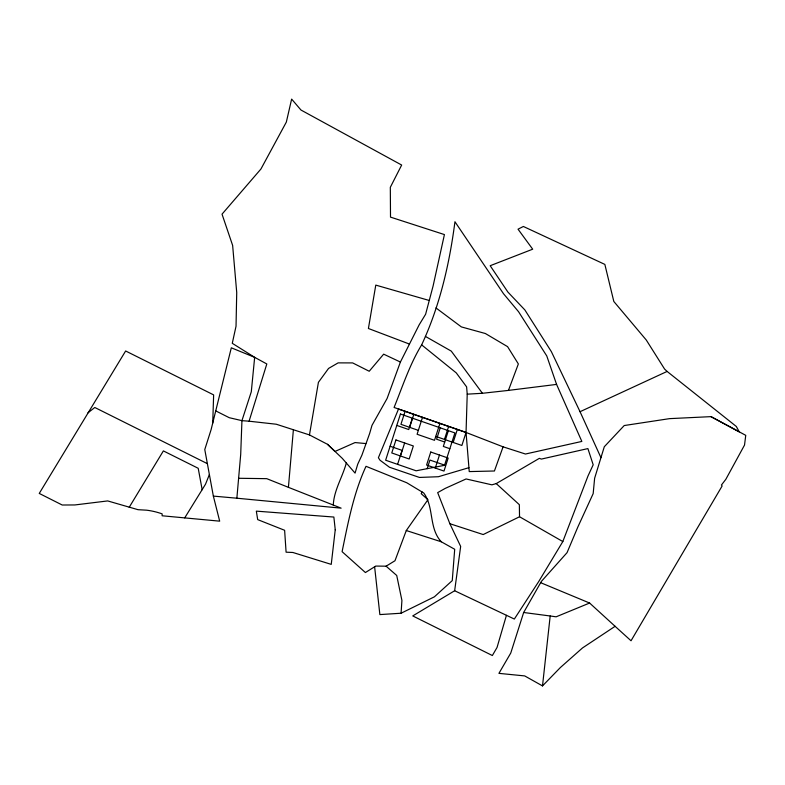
<?xml version="1.0" encoding="UTF-8"?>
<svg xmlns="http://www.w3.org/2000/svg" width="785" height="785" viewBox="0 0 785 785"><rect width="100%" height="100%" fill="white"/><g stroke="black" fill="none" stroke-linecap="round" stroke-linejoin="round"><path stroke-width="1.18" d="M333.282 505.049C333.939 490.213 342.554 477.103 346.313 463.003M421.643 344.88L456.271 372.895L466.614 386.877L467.222 394.158L466.045 432.457L469.244 471.589L494.422 471L503.077 446.832L525.459 454.024L581.842 441.425L556.575 384.405L546.772 355.948L518.551 311.714L503.489 293.688L454.947 221.743C449.442 264.074 439.757 306.062 421.643 344.88C409.701 364.456 402.656 386.289 394.08 407.474L466.045 432.457L503.077 446.832M212.725 423.174L213.638 394.894L125.639 350.983L39.25 493.431L62.211 505.01L74.869 504.951L107.692 500.928L138.023 509.691L146.648 510.191A55.136 40.849 20.8 0 1 160.984 513.468L162.142 513.89L162.132 515.774L219.682 521.161L213.353 496.1L204.777 449.55L211.106 429.63L231.31 347.804L254.664 357.342L266.812 363.965L249.081 421.202L241.937 420.652L229.269 417.708L215.806 410.928M401.076 613.232L401.92 600.437L396.719 575.464L386.102 566.181L375.75 566.073L365.408 572.54L342.093 551.659C348.049 522.8 353.603 493.157 366.016 466.31L406.767 482.765L423.763 492.99C434.291 507.355 428.61 528.217 441.317 541.797L454.701 549.274L452.258 580.606L434.39 596.826L401.076 613.232L379.861 614.586L374.622 566.77M213.353 496.1L236.864 498.21L240.701 454.436L241.937 420.652L251.298 391.744L254.664 357.342L232.281 343.31L236.03 326.226L236.727 292.54L232.635 245.42L222.027 214.168L260.934 169.011L286.339 122.087L291.637 99.096L300.969 110.028L401.665 165.046L390.322 187.301L390.508 217.121L444.418 234.578L433.114 285.917L425.617 314.245L419.151 324.853L400.399 362.042L387.103 398.476L372.002 425.333L369.647 433.477L361.905 455.182L357.734 464.19L355.065 473.1L342.299 458.371L327.541 444.33L309.467 434.929L276.3 424.234L249.081 421.202M236.864 498.21L341.132 508.15L288.419 487.338L293.384 429.738M542.504 685.904L550.187 615.989L523.664 612.496L510.76 653.051L498.926 673.363L524.694 675.914L542.504 685.904L560.353 667.554L582.48 647.959L615.097 626.312L631.032 640.766L722.151 485.944L721.444 485.012L725.831 479.321L744.523 445.075L745.75 435.341L710.984 416.639L669.556 418.64L624.222 425.539L604.303 446.734L594.628 478.251L593.175 493.608L577.868 526.97L567.045 552.66L541.385 581.4L523.664 612.496M454.652 590.752L460.658 546.409L449.874 523.713L437.677 492.617L445.242 488.388L466.084 478.958L491.91 484.836L496.238 483.589L539.344 458.352L541.365 459.088L587.896 448.588L593.195 464.789L588.043 475.877L562.825 541.552L538.814 581.391L514.342 619.051L454.652 590.752L412.753 615.921L492.352 655.534L497.042 647.468L506.443 615.303M309.467 434.929L318.416 382.324L328.552 368.44L338.129 362.876L352.651 362.915L369.215 371.256L383.659 354.163L400.399 362.042M209.389 474.552L205.503 484.227L184.71 517.894M405.109 411.311L400.939 424.322L418.346 430.366M397.593 464.367L402.067 450.374L390.116 446.233M412.39 418.17L408.74 429.552L396.788 425.411M400.468 455.977L404.638 442.966M409.642 427.344L413.813 414.333M422.516 417.345L417.1 434.272L434.507 440.307L439.934 423.39M427.168 468.674L429.925 460.049L444.585 465.132M440.248 427.835L436.597 439.217L444.732 442.043M435.292 468.056L439.463 455.045M444.467 439.423L448.637 426.412M448.372 430.661L443.319 446.439L449.854 448.706M453.171 442.446L457.341 429.434M422.222 492.067L421.211 493.696L427.923 499.711L406.287 530.532L394.983 560.745L386.102 566.181M467.222 394.158L482.422 393.285L508.444 390.4L518.355 363.946L507.581 346.646L485.365 333.517L461.374 326.913L435.969 307.926M129.201 507.296L163.378 450.904L198.212 468.292L202.167 489.742M87.949 412.851L94.799 407.493L207.377 463.66M562.825 541.552L519.533 516.756L483.197 534.556L449.874 523.713M667.113 371.433L664.571 369.038L646.281 340.023L613.821 301.479L604.852 264.408L523.369 226.472L518.031 229.181L532.691 249.198L490.183 265.713L507.895 292.069L524.861 309.928L551.355 351.621L580.046 411.703L667.113 371.433L736.32 426.471L739.235 431.858L710.984 416.639M615.097 626.312L589.613 603.037L556.123 616.814L550.187 615.989M468.92 467.674L438.413 476.721L419.445 477.437L389.497 467.261L380.038 460.236L378.39 457.733L398.515 409.024L466.054 432.457L461.874 445.468L435.763 436.401M508.444 390.4L556.575 384.405M238.925 478.281L266.753 478.664L288.419 487.338M365.79 443.564L355.055 442.563L335.018 451.444L327.541 444.33M429.14 300.449L375.779 285.102L368.41 328.493L409.319 344.026M441.317 541.797L406.287 530.532M541.051 582.862L589.613 603.037M425.421 336.412L451.267 351.111L482.422 393.285M496.238 483.589L519.356 504.696L519.533 516.756M580.046 411.703L600.947 457.665M335.244 529.757L331.241 564.376L292.884 552.483L286.093 552.189L284.621 530.287L257.686 519.611L256.332 511.133L333.861 517.05L335.244 529.757M400.438 414.029L385.641 460.216L416.119 470.794L444.526 465.328L454.908 432.927L400.438 414.029M395.934 439.943L391.764 452.955L409.171 458.999L413.342 445.978L395.934 439.943M430.759 452.023L426.589 465.034L443.996 471.078L448.166 458.067L430.759 452.023"/></g></svg>
